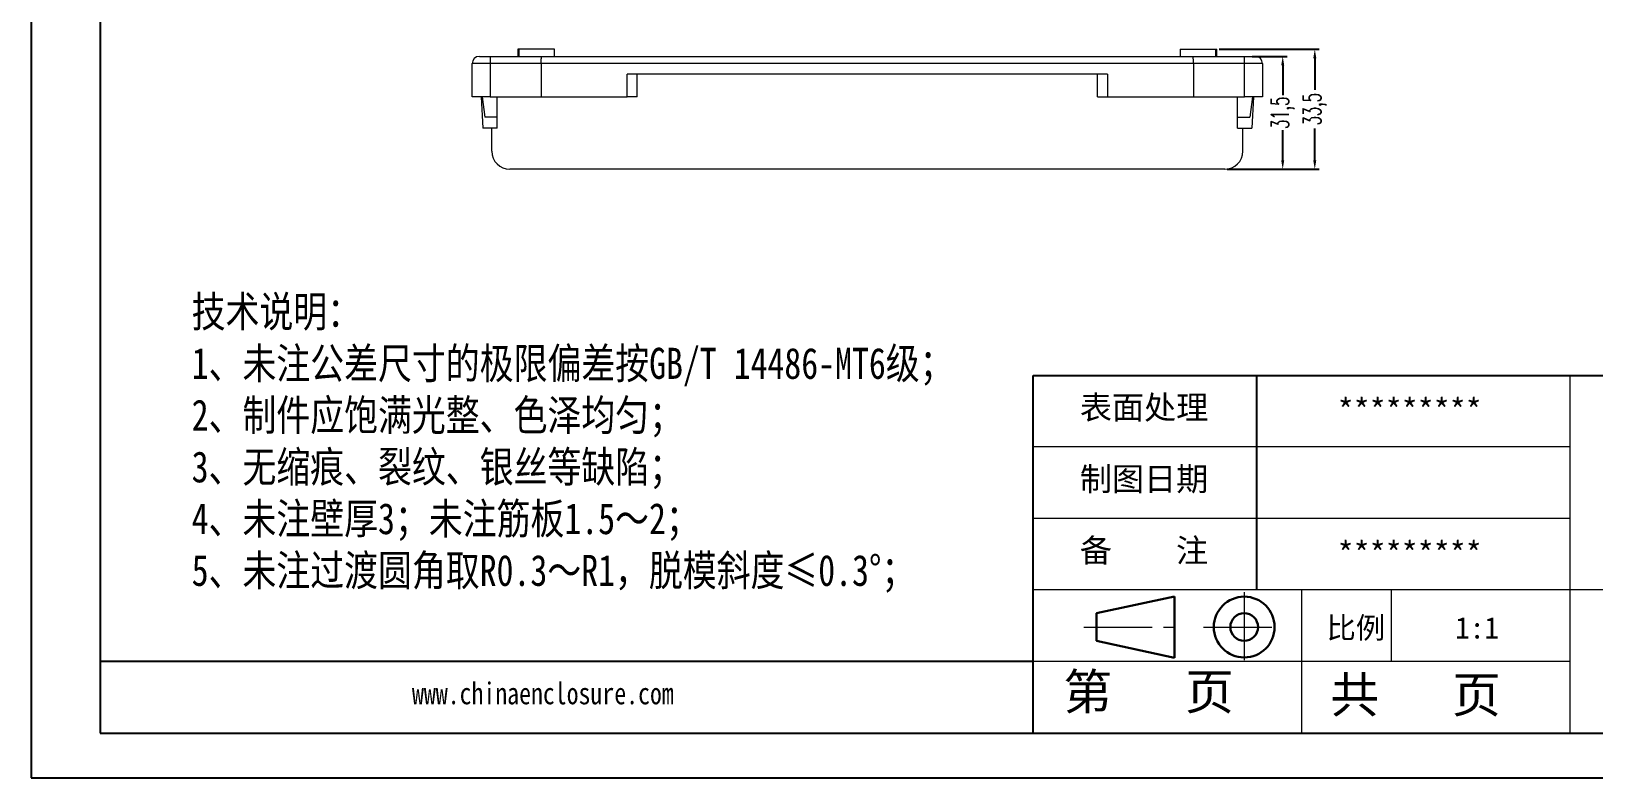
# Model space of a CAD drawing. Header units: inches. Extents: x 1230 to 3313, y 237 to 1043.
# Drawn here: x 2044.6 to 2480.5, y 519 to 727.4 of the extents above; entities that cross this region are included whole.
import ezdxf

# ---------------------------------------------------------------- set-up
doc = ezdxf.new("R2010")
doc.units = ezdxf.units.IN
doc.linetypes.add('CENTER2', pattern=[28.575, 19.05, -3.175, 3.175, -3.175])
doc.layers.add('文字', color=81, linetype='Continuous')
for name, color, linetype, lineweight in [('粗实线', 7, 'Continuous', 30), ('细实线', 3, 'Continuous', 9), ('细点划线', 2, 'CENTER2', 9)]:
    doc.layers.add(name, color=color, linetype=linetype, lineweight=lineweight)
doc.styles.add('SLDTEXTSTYLE2', font='TXT', dxfattribs={"width": 0.6, "bigfont": 'bigfont'})
doc.styles.get("Standard").update_dxf_attribs({"font": 'txt', "bigfont": 'gbcbig.shx'})
doc.styles.add('宋体', font='', dxfattribs={"width": 0.8, "height": 3.5})
doc.styles.get('宋体').set_extended_font_data('SimSun')
doc.dimstyles.new('5', dxfattribs={"dimtxt": 5, "dimasz": 2.5, "dimexe": 1.25, "dimexo": 0.625, "dimtad": 0, "dimzin": 12, "dimtxsty": 'SLDTEXTSTYLE2', "dimcen": 2.5, "dimclrd": 3, "dimclre": 3, "dimclrt": 256, "dimadec": 0, "dimazin": 0, "dimtfac": 1, "dimtmove": 0, "dimatfit": 3, "dimfxl": 1, "dimarcsym": 0})

# ---------------------------------------------------------------- blocks, each defined once
blk = doc.blocks.new('*D296')
at = {"color": 3, "lineweight": -2}
for p, q in [((2375.97, 722.38), (2403.94, 722.38)), ((2402.69, 719.88), (2402.69, 711.01)), ((2402.69, 691.38), (2402.69, 700.26)), ((2378.22, 688.88), (2403.94, 688.88))]:
    blk.add_line(p, q, dxfattribs=at)
at = {"color": 3}
for points in [[(2402.27, 719.88), (2403.11, 719.88), (2402.69, 722.38)], [(2402.27, 691.38), (2403.11, 691.38), (2402.69, 688.88)]]:
    blk.add_solid(points, dxfattribs=at)
at = {"layer": 'Defpoints', "color": 0}
for p in [(2375.34, 722.38), (2402.69, 722.38), (2377.59, 688.88)]:
    blk.add_point(p, dxfattribs=at)
at = {"insert": (2402.69, 705.63), "char_height": 5, "attachment_point": 5, "rotation": 90, "style": 'SLDTEXTSTYLE2'}
blk.add_mtext('33,5', dxfattribs=at)
blk = doc.blocks.new('*D297')
at = {"color": 3, "lineweight": -2}
for p, q in [((2385.22, 720.38), (2394.99, 720.38)), ((2393.74, 717.88), (2393.74, 709.51)), ((2393.74, 691.38), (2393.74, 699.76)), ((2378.22, 688.88), (2394.99, 688.88))]:
    blk.add_line(p, q, dxfattribs=at)
at = {"color": 3}
for points in [[(2393.33, 717.88), (2394.16, 717.88), (2393.74, 720.38)], [(2393.33, 691.38), (2394.16, 691.38), (2393.74, 688.88)]]:
    blk.add_solid(points, dxfattribs=at)
at = {"layer": 'Defpoints', "color": 0}
for p in [(2384.59, 720.38), (2393.74, 720.38), (2377.59, 688.88)]:
    blk.add_point(p, dxfattribs=at)
at = {"insert": (2393.74, 704.63), "char_height": 5, "attachment_point": 5, "rotation": 90, "style": 'SLDTEXTSTYLE2'}
blk.add_mtext('31,5', dxfattribs=at)

msp = doc.modelspace()

# ---------------------------------------------------------------- linework, layer by layer
for p, q in [((2044.572, 1043.188), (2044.572, 519.041)), ((2063.754, 1030.708), (2063.754, 531.52)), ((2044.572, 761.701), (2044.572, 519.041)), ((2324.117, 531.52), (2324.117, 631.358)), ((2324.117, 631.358), (2773.386, 631.358)), ((2386.516, 571.455), (2386.516, 631.358)), ((2324.117, 551.488), (2063.754, 551.488)), ((2063.754, 531.52), (2773.386, 531.52)), ((2044.572, 519.041), (2785.866, 519.041)), ((2044.572, 519.041), (2387.764, 519.041))]:
    msp.add_line(p, q)
at = {"color": 7, "linetype": 'Continuous', "lineweight": 15}
for p, q in [((2169.594, 720.381), (2172.594, 720.381)), ((2172.594, 720.381), (2172.594, 718.381)), ((2172.594, 720.381), (2187.031, 720.381)), ((2180.344, 722.381), (2180.344, 720.381)), ((2180.594, 722.381), (2180.344, 722.381)), ((2180.594, 722.381), (2180.594, 720.381)), ((2190.594, 722.381), (2180.594, 722.381)), ((2187.031, 720.381), (2368.657, 720.381)), ((2190.594, 720.381), (2190.594, 722.381)), ((2365.094, 722.381), (2365.094, 720.381)), ((2365.094, 722.381), (2375.094, 722.381)), ((2368.657, 720.381), (2383.094, 720.381)), ((2375.094, 720.381), (2375.094, 722.381)), ((2375.094, 722.381), (2375.344, 722.381)), ((2375.344, 720.381), (2375.344, 722.381)), ((2383.094, 718.381), (2383.094, 720.381)), ((2383.094, 720.381), (2386.094, 720.381)), ((2172.594, 718.381), (2167.594, 718.381)), ((2167.594, 709.081), (2167.594, 718.381)), ((2186.844, 718.381), (2172.594, 718.381)), ((2172.594, 718.381), (2172.594, 709.081)), ((2368.844, 718.381), (2186.844, 718.381)), ((2186.844, 718.381), (2186.844, 709.081)), ((2210.844, 709.081), (2210.844, 715.381)), ((2344.844, 715.381), (2210.844, 715.381)), ((2213.594, 709.081), (2213.594, 715.381)), ((2342.094, 709.081), (2342.094, 715.381)), ((2344.844, 715.381), (2344.844, 709.081)), ((2368.844, 718.381), (2368.844, 709.081)), ((2383.094, 718.381), (2368.844, 718.381)), ((2388.094, 718.381), (2383.094, 718.381)), ((2383.094, 709.081), (2383.094, 718.381)), ((2388.094, 718.381), (2388.094, 709.081)), ((2172.594, 709.081), (2167.594, 709.081)), ((2170.11, 709.081), (2170.594, 700.381)), ((2170.354, 709.081), (2171.094, 703.381)), ((2172.594, 709.081), (2186.844, 709.081)), ((2174.594, 703.381), (2174.594, 709.081)), ((2186.844, 709.081), (2210.844, 709.081)), ((2213.594, 709.081), (2210.844, 709.081)), ((2342.094, 709.081), (2344.844, 709.081)), ((2344.844, 709.081), (2368.844, 709.081)), ((2368.844, 709.081), (2383.094, 709.081)), ((2381.094, 703.381), (2381.094, 709.081)), ((2388.094, 709.081), (2383.094, 709.081)), ((2385.334, 709.081), (2384.594, 703.381)), ((2385.577, 709.081), (2385.094, 700.381)), ((2174.594, 703.381), (2171.094, 703.381)), ((2174.594, 700.381), (2174.594, 703.381)), ((2381.094, 703.381), (2384.594, 703.381)), ((2381.094, 700.381), (2381.094, 703.381)), ((2174.594, 700.381), (2170.594, 700.381)), ((2173.094, 693.881), (2173.094, 700.381)), ((2381.094, 700.381), (2385.094, 700.381)), ((2382.594, 693.881), (2382.594, 700.381)), ((2377.594, 688.881), (2178.094, 688.881))]:
    msp.add_line(p, q, dxfattribs=at)
for centre, radius, start, end in [((2169.594, 718.381), 2, 90, 180), ((2386.094, 718.381), 2, 0, 90), ((2178.094, 693.881), 5, 180, 270), ((2377.594, 693.881), 5, 270, 0)]:
    msp.add_arc(centre, radius, start, end, dxfattribs=at)
for points in [[(2186.844, 718.381), (2186.844, 718.513), (2186.845, 718.643), (2186.85, 718.899), (2186.853, 719.027), (2186.863, 719.269), (2186.868, 719.384), (2186.882, 719.601), (2186.89, 719.704), (2186.916, 719.98), (2186.937, 720.129), (2186.982, 720.328), (2187.006, 720.381), (2187.031, 720.381)], [(2368.844, 718.381), (2368.844, 718.513), (2368.843, 718.643), (2368.838, 718.899), (2368.834, 719.027), (2368.825, 719.269), (2368.819, 719.384), (2368.805, 719.601), (2368.798, 719.704), (2368.772, 719.98), (2368.751, 720.129), (2368.706, 720.328), (2368.681, 720.381), (2368.657, 720.381)]]:
    msp.add_open_spline(points, degree=3, knots=[0, 0, 0, 0, 0.125, 0.125, 0.25, 0.25, 0.375, 0.375, 0.5, 0.5, 0.75, 0.75, 1, 1, 1, 1], dxfattribs=at)
at = {"layer": '粗实线', "color": 7}
for p, q in [((2363.58, 569.587), (2341.763, 564.963)), ((2363.58, 569.587), (2363.58, 552.489)), ((2341.763, 564.963), (2341.763, 557.247)), ((2341.763, 557.247), (2363.58, 552.489))]:
    msp.add_line(p, q, dxfattribs=at)
for radius in [8.482, 3.858]:
    msp.add_circle((2382.998, 561.105), radius, dxfattribs=at)
at = {"layer": '细实线', "color": 7}
for p, q in [((2473.873, 631.358), (2473.873, 531.52)), ((2473.873, 611.39), (2324.117, 611.39)), ((2473.873, 591.423), (2324.117, 591.423)), ((2773.386, 571.455), (2324.117, 571.455)), ((2398.995, 571.455), (2398.995, 531.52)), ((2423.955, 571.455), (2423.955, 551.488)), ((2473.873, 551.488), (2324.117, 551.488))]:
    msp.add_line(p, q, dxfattribs=at)
at = {"layer": '细点划线', "color": 7}
for p, q in [((2382.998, 570.869), (2382.998, 551.488)), ((2338.284, 561.105), (2365.252, 561.105)), ((2371.654, 561.105), (2393.577, 561.105))]:
    msp.add_line(p, q, dxfattribs=at)

# ---------------------------------------------------------------- texts
at = {"char_height": 6.56665, "width": 3732.1575, "attachment_point": 1}
for s, insert in [('{\\fSimHei|b0|i0|c134|p49;表面处理}', (2337.14, 625.691)), ('{\\fSimHei|b0|i0|c134|p49;*********}', (2409.062, 624.847)), ('{\\fSimHei|b0|i0|c134|p49;制图日期}', (2337.14, 605.724)), ('{\\fSimHei|b0|i0|c134|p49;备    注}', (2337.14, 585.756)), ('{\\fSimHei|b0|i0|c134|p49;*********}', (2409.062, 584.912))]:
    msp.add_mtext(s, dxfattribs=dict(at, insert=insert))
at = {"layer": '文字', "color": 0, "attachment_point": 1, "style": '宋体'}
for s, insert, char_height, width in [('{\\H1.111x;技术说明：\\P1、未注公差尺寸的极限偏差按GB/T 14486-MT6级；\\P2、制件应饱满光整、色泽均匀；\\P3、无缩痕、裂纹、银丝等缺陷；\\P4、未注壁厚3；未注筋板1.5～2；\\P5、未注过渡圆角取R0.3～R1，脱模斜度≤0.3%%D；}', (2089.328, 653.486), 7.7998, 284.09508), ('www.chinaenclosure.com', (2150.797, 545.645), 6.10118, 107.19189)]:
    msp.add_mtext(s, dxfattribs=dict(at, insert=insert, char_height=char_height, width=width))
at = {"layer": '细实线', "color": 7, "attachment_point": 1}
for s, insert, char_height, width in [('{\\fSimSun|b0|i0|c134|p54;比例}', (2405.984, 563.893), 5.99025, 26.29534), ('{\\fSimSun|b0|i0|c134|p54;1:1}', (2441.863, 563.893), 5.99025, 26.29534), ('{\\fSimSun|b0|i0|c134|p54;第   页}', (2332.518, 548.056), 9.98375, 74.87812), ('{\\fSimSun|b0|i0|c134|p54; 共   页}', (2400.217, 547.208), 9.98375, 74.87812)]:
    msp.add_mtext(s, dxfattribs=dict(at, insert=insert, char_height=char_height, width=width))

# ---------------------------------------------------------------- dimensions: what is measured, and where the dimension line sits
for base, p2, picture, middle in [((2402.689, 722.381), (2375.344, 722.381), '*D296', (2402.689, 705.631)), ((2393.742, 720.381), (2384.594, 720.381), '*D297', (2393.742, 704.631))]:
    dim = msp.add_linear_dim(base=base, p1=(2377.594, 688.881), p2=p2, angle=90, dimstyle='5')
    dim.commit()
    dim.dimension.update_dxf_attribs({"geometry": picture, "text_midpoint": middle})

doc.saveas('drawing.dxf')
